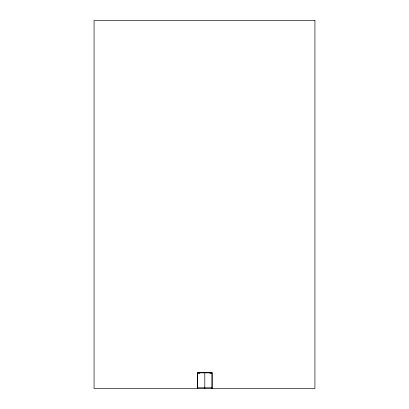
<?xml version="1.0" encoding="UTF-8"?>
<svg xmlns="http://www.w3.org/2000/svg" width="409" height="409" viewBox="0 0 409 409"><rect width="100%" height="100%" fill="white"/><g stroke="black" fill="none" stroke-linecap="round" stroke-linejoin="round"><path stroke-width="0.61" d="M197.69 373.591L199.561 373.591L199.561 372.844M211.903 373.591L210.032 373.591L210.032 372.844M197.69 387.804L211.903 387.804M212.23 388.55L212.23 372.517L197.363 372.517L197.363 388.55M211.903 388.55L211.903 372.844L197.69 372.844L197.69 388.55M204.797 372.844L204.797 388.55M314.93 20.45L94.07 20.45L94.07 388.55L314.93 388.55L314.93 20.45"/></g></svg>
